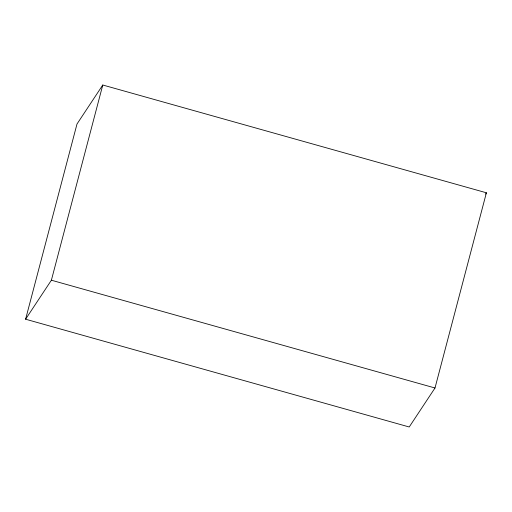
<?xml version="1.0" encoding="UTF-8"?>
<svg xmlns="http://www.w3.org/2000/svg" width="512" height="512" viewBox="0 0 512 512"><rect width="100%" height="100%" fill="white"/><g stroke="black" fill="none" stroke-linecap="round" stroke-linejoin="round"><path stroke-width="0.77" d="M25.6 319.213L76.998 124.013L102.778 85.011L486.4 192.787L435.002 387.987L409.222 426.989L25.6 319.213L51.386 280.211L102.778 85.011M485.523 194.106L486.4 192.787M51.386 280.211L435.002 387.987"/></g></svg>
